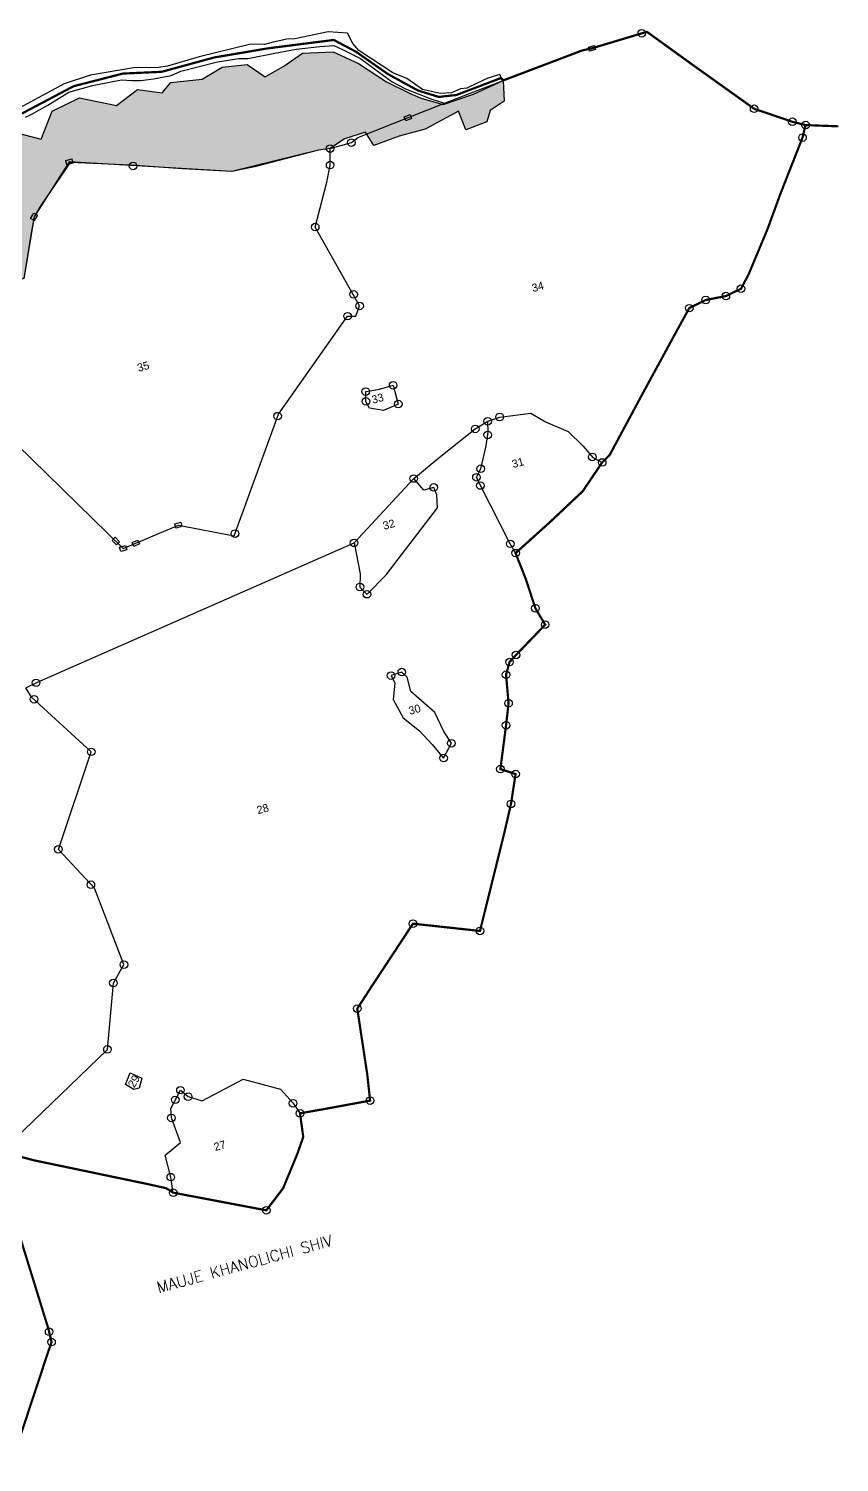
# Model space of a CAD drawing. Header units: metres. Extents: x 349190 to 354644, y 1756648 to 1760820.
# Drawn here: x 353721 to 354644, y 1759187 to 1760820 of the extents above; entities that cross this region are included whole.
import ezdxf
from ezdxf.enums import TextEntityAlignment as Align

# ---------------------------------------------------------------- set-up
doc = ezdxf.new("R2010")
doc.units = ezdxf.units.M
doc.header["$MEASUREMENT"] = 0
doc.linetypes.add('DASHDOT', pattern=[1, 0.5, -0.25, 0, -0.25])
doc.linetypes.add('DIVIDE', pattern=[1.25, 0.5, -0.25, 0, -0.25, 0, -0.25])
for name, color, linetype in [('OFF', 1, 'Continuous'), ('POLY_HATCH', 12, 'Continuous'), ('POLY_PARCEL', 6, 'Continuous'), ('POLY_WATER', 4, 'Continuous'), ('SYM_STONE', 1, 'Continuous'), ('TEXT_MAPOUT', 7, 'Continuous'), ('TEXT_PARCEL', 7, 'Continuous'), ('V_BOUND_LINE', 7, 'Continuous'), ('V_BOUND_STREAM_LINE', 7, 'DASHDOT'), ('V_DIVIDE_LINE', 7, 'DIVIDE')]:
    doc.layers.add(name, color=color, linetype=linetype)
doc.styles.get("Standard").update_dxf_attribs({"font": 'simplex.shx'})
doc.styles.add('TEXT_MAP', font='KRDEV050.TTF')

# ---------------------------------------------------------------- blocks, each defined once
blk = doc.blocks.new('STONE')
blk.add_circle((0, 0), 0.851)
blk = doc.blocks.new('STONESQUARE')
blk.add_lwpolyline([(-0.7, 0.48), (0.7, 0.48), (0.7, -0.48), (-0.7, -0.48)], close=True)

msp = doc.modelspace()

# ---------------------------------------------------------------- hatches: boundary and pattern name
at = {"layer": 'POLY_HATCH'}
h = msp.add_hatch(dxfattribs=at)
h.set_pattern_fill('ZIGZAG', color=256, scale=75.995469, angle=15.2954, style=0)
h.set_pattern_definition([(15.29535, (352880.582, 1757419.747), (6.65705, 11.668854), [9.499434, -9.499434]), (105.29535, (352889.745, 1757422.253), (-11.668854, 6.65705), [9.499434, -9.499434])])
h.paths.add_polyline_path([(354261.1, 1760761.3), (354262.1, 1760737.5), (354246.2, 1760727.2), (354242.5, 1760714.2), (354218.5, 1760705), (354210.1, 1760726.1), (354172.2, 1760705.7), (354142.4, 1760697.6), (354113.9, 1760687.1), (354104.3, 1760702.5), (354080.5, 1760694.6), (354064, 1760683.6), (354050.9, 1760681.8), (353977.8, 1760662.7), (353951.9, 1760657.4), (353896, 1760660.6), (353837.5, 1760664.8), (353768, 1760667.8), (353734.5, 1760618.6), (353726.9, 1760605.9), (353723.6, 1760587.4), (353715.4, 1760535.5), (353697.6, 1760529.7), (353668.3, 1760519.1), (353628.4, 1760499.3), (353622.7, 1760494.3), (353542.9, 1760479), (353549.5, 1760440.3), (353554.5, 1760414), (353530, 1760374.8), (353525.4, 1760366.7), (353514.2, 1760378.6), (353506.4, 1760401.2), (353488.3, 1760398.2), (353470, 1760397), (353456.6, 1760396.6), (353442.6, 1760395), (353442.5, 1760368), (353444.2, 1760342.9), (353443.5, 1760286.8), (353443.7, 1760255.3), (353441, 1760240.7), (353436, 1760227.1), (353426.1, 1760211.6), (353418.5, 1760199.6), (353405.1, 1760188.5), (353392.1, 1760173.7), (353378.9, 1760169.9), (353377.7, 1760185.6), (353357.3, 1760210.7), (353337.8, 1760305.7), (353337, 1760315.1), (353335.6, 1760356.8), (353335.9, 1760376.4), (353353.7, 1760457.7), (353357.2, 1760468.7), (353377.1, 1760486.6), (353388.3, 1760495.3), (353397.5, 1760504.3), (353420, 1760509.1), (353441, 1760507.5), (353451, 1760525), (353467.7, 1760541.8), (353495.7, 1760547), (353520.6, 1760552.2), (353530.6, 1760575.4), (353549.1, 1760588.6), (353574.3, 1760568.5), (353591.1, 1760555.1), (353634.6, 1760572.7), (353625.6, 1760596.5), (353592.1, 1760620.1), (353597.3, 1760646), (353621.3, 1760663.2), (353644.7, 1760664.7), (353659.7, 1760678.6), (353704.1, 1760702.2), (353734.9, 1760694.3), (353747.5, 1760726.4), (353778.6, 1760741.4), (353820.9, 1760732.9), (353844.7, 1760750.8), (353872.8, 1760747.1), (353882.7, 1760758.8), (353918.4, 1760762.8), (353941, 1760776.4), (353969.7, 1760779.3), (353989.9, 1760765.2), (354011.1, 1760777.5), (354032.5, 1760792.4), (354067.3, 1760793.7), (354096.4, 1760780.4), (354128.3, 1760759.6), (354155.8, 1760745.9), (354167.8, 1760741), (354192.7, 1760733.9), (354227.2, 1760745.8)])

# ---------------------------------------------------------------- linework, layer by layer
at = {"layer": 'OFF'}
msp.add_lwpolyline([(354257.2, 1760768), (354258.4, 1760764)], dxfattribs=at)
at = {"layer": 'POLY_HATCH'}
msp.add_lwpolyline([(353704.1, 1760702.2), (353734.9, 1760694.3), (353747.5, 1760726.4), (353778.6, 1760741.4), (353820.9, 1760732.9), (353844.7, 1760750.8), (353872.8, 1760747.1), (353882.7, 1760758.8), (353918.4, 1760762.8), (353941, 1760776.4), (353969.7, 1760779.3), (353989.9, 1760765.2), (354011.1, 1760777.5), (354032.5, 1760792.4), (354067.3, 1760793.7), (354096.4, 1760780.4), (354128.3, 1760759.6), (354155.8, 1760745.9), (354167.8, 1760741), (354192.7, 1760733.9), (354227.2, 1760745.8), (354261.1, 1760761.3), (354262.1, 1760737.5), (354246.2, 1760727.2), (354242.5, 1760714.2), (354218.5, 1760705), (354210.1, 1760726.1), (354172.2, 1760705.7), (354142.4, 1760697.6), (354113.9, 1760687.1), (354104.3, 1760702.5), (354080.5, 1760694.6), (354064, 1760683.6), (354050.9, 1760681.8), (353977.8, 1760662.7), (353951.9, 1760657.4), (353896, 1760660.6), (353837.5, 1760664.8), (353768, 1760667.8), (353734.5, 1760618.6), (353726.9, 1760605.9), (353723.6, 1760587.4), (353715.4, 1760535.5)], dxfattribs=at)
at = {"layer": 'POLY_PARCEL'}
for points in [[(354064, 1760683.6), (354088.2, 1760690.5), (354088.2, 1760690.5), (354095.6, 1760696.1), (354194.2, 1760735.3)], [(354064, 1760683.6), (354050.9, 1760681.8), (353951.9, 1760657.4), (353951.9, 1760657.4), (353951.9, 1760657.4), (353767, 1760668.5), (353767, 1760668.5), (353726.9, 1760605.9), (353726.9, 1760605.9), (353726.9, 1760605.9), (353715.4, 1760535.5), (353715.4, 1760535.5), (353668.3, 1760519.1), (353628.4, 1760499.3), (353622.7, 1760494.3), (353542.9, 1760479), (353554.5, 1760414), (353554.5, 1760414), (353524.6, 1760365.4), (353524.6, 1760365.4), (353524.6, 1760365.4), (353609.4, 1760293.1), (353609.4, 1760293.1), (353624.2, 1760277.4)], [(353707.5, 1760346.5), (353828.4, 1760228), (353828.4, 1760228), (353828.4, 1760228), (353828.4, 1760228), (353891.2, 1760254.6), (353954.8, 1760242.5), (353954.8, 1760242.5), (354005.1, 1760381.2), (354005.1, 1760381.2), (354005.1, 1760381.2), (354083.8, 1760492.7), (354083.8, 1760492.7), (354093.3, 1760492.5), (354097.5, 1760504.4), (354097.5, 1760504.4), (354047, 1760594.2), (354047, 1760594.2), (354060.4, 1760645.4), (354064, 1760664.8), (354064, 1760683.6)], [(354104.5, 1760406.7), (354120.2, 1760409.5), (354135.7, 1760413.9), (354141.5, 1760392.6), (354124.8, 1760385.3), (354108.7, 1760388), (354104.7, 1760395.6), (354104.5, 1760406.7)], [(354243.4, 1760372.9), (354257, 1760377.8), (354292.3, 1760382.2)], [(354292.3, 1760382.2), (354292.3, 1760382.2), (354292.3, 1760382.2), (354309.3, 1760372.2), (354309.3, 1760372.2), (354334.8, 1760361.4), (354352.1, 1760344.7), (354363.2, 1760331.5), (354373.7, 1760326)], [(354229.2, 1760364.2), (354243.4, 1760372.9)], [(354275.1, 1760222.7), (354269.1, 1760233.3), (354235.1, 1760299.7), (354235.1, 1760299.7), (354230.6, 1760309.1), (354235.5, 1760318.8), (354241.8, 1760345.1), (354241.8, 1760345.1), (354243.8, 1760360.7), (354243.4, 1760372.9)], [(354159.2, 1760307.7), (354189.9, 1760333.3), (354229.2, 1760364.2), (354229.2, 1760364.2)], [(354091.2, 1760234.4), (354098, 1760199.1), (354097.9, 1760184.1), (354105.9, 1760175.9), (354106.6, 1760176.4), (354127.9, 1760198.1), (354127.9, 1760198.1), (354186.3, 1760274.3), (354185.3, 1760289.1), (354182, 1760297.6), (354170.6, 1760294.3), (354159.2, 1760307.7)], [(354159.2, 1760307.7), (354159.2, 1760307.7), (354091.2, 1760234.4), (354091.2, 1760234.4)], [(353717.5, 1760069.4), (353730.9, 1760075.7), (353730.9, 1760075.7), (353926.5, 1760162), (353926.5, 1760162), (354091.2, 1760234.4), (354091.2, 1760234.4)], [(354193.2, 1759989.2), (354202, 1760006.1), (354193.3, 1760019.5), (354193.3, 1760019.5), (354183.3, 1760041.2), (354155.7, 1760064.9), (354151.6, 1760081.2), (354145.6, 1760087.2), (354133.3, 1760083.1), (354137.5, 1760074.4), (354137.5, 1760074.4), (354135.6, 1760056.1), (354147.2, 1760035), (354165.6, 1760020.1), (354165.6, 1760020.1), (354180.3, 1760004.5), (354193.2, 1759989.2)], [(353680.3, 1759542.8), (353680.3, 1759542.8), (353704.5, 1759555), (353704.5, 1759555), (353810.5, 1759657.3), (353810.5, 1759657.3), (353810.5, 1759657.3), (353817.3, 1759732.9), (353829.2, 1759753.8), (353829.2, 1759753.8), (353795.6, 1759841.1), (353795.6, 1759841.1), (353795.6, 1759841.1), (353754.7, 1759885.2), (353754.7, 1759885.2), (353792.1, 1759996.3), (353792.1, 1759996.3), (353792.1, 1759996.3), (353724, 1760058.7), (353724, 1760058.7), (353717.5, 1760069.4)], [(353831.2, 1759617.2), (353836.4, 1759630.6), (353849.5, 1759624.3), (353846.4, 1759613.1), (353840.6, 1759611.5), (353831.2, 1759617.2)], [(353885.4, 1759494), (353882.6, 1759511.7), (353876.3, 1759536.9), (353893.6, 1759551.1), (353893.6, 1759551.1), (353883.3, 1759579.2), (353882.8, 1759590), (353893.6, 1759610.8), (353893.6, 1759610.8), (353902.2, 1759603.4), (353918.4, 1759598.5), (353964.8, 1759623.3), (353964.8, 1759623.3), (353964.8, 1759623.3), (354007.3, 1759612), (354007.3, 1759612), (354021.8, 1759595.8), (354029.7, 1759584.4)]]:
    msp.add_lwpolyline(points, dxfattribs=at)
msp.add_lwpolyline([(354194.2, 1760735.3), (354194.2, 1760735.3), (354194.2, 1760735.3)], close=True, dxfattribs=at)
at = {"layer": 'POLY_WATER'}
for points in [[(354257.2, 1760768), (354243.4, 1760763.9), (354231.3, 1760758.1), (354219.6, 1760752.4), (354212.3, 1760751.6), (354202.3, 1760747.2), (354189.7, 1760746.3), (354169.3, 1760751.1), (354151.4, 1760763.6), (354135.5, 1760770), (354096.6, 1760795.4), (354089.8, 1760803.5), (354083.7, 1760815.1), (354061.8, 1760816.6), (354023.7, 1760808.6), (354014.7, 1760808.2), (353999.1, 1760805), (353989.1, 1760802.3), (353973.6, 1760802.6), (353914.9, 1760788.2), (353878.8, 1760777.5), (353868.5, 1760775.9), (353840.3, 1760775.7), (353791.3, 1760767.3), (353761.3, 1760757.4), (353731.6, 1760741.4), (353685.3, 1760716.4)], [(353717, 1760719.5), (353723.5, 1760722.4), (353742.8, 1760733), (353766.7, 1760748), (353793.3, 1760755.6), (353818.4, 1760760.6), (353826.8, 1760762.1), (353837.7, 1760761.3), (353848.5, 1760761.2), (353862.8, 1760763.2), (353883.1, 1760766.8), (353894, 1760771.7), (353935.6, 1760782.3), (353960.1, 1760786.3), (353970.4, 1760786.4), (354000.9, 1760792.5), (354025.4, 1760796.9), (354052.3, 1760800), (354068.2, 1760800.9), (354078.2, 1760796.4), (354098.6, 1760786.3), (354123.1, 1760768.1), (354134.7, 1760759.6), (354149.9, 1760751.9), (354178.7, 1760740.2), (354194.2, 1760735.3), (354261.1, 1760761.3)]]:
    msp.add_lwpolyline(points, dxfattribs=at)
at = {"layer": 'V_BOUND_LINE', "const_width": 2.53}
for points in [[(353699.1, 1759538.2), (353727.2, 1759530.8), (353855.3, 1759504), (353877.3, 1759499.1), (353885.4, 1759494), (353991.4, 1759473.9), (354010.5, 1759499.1), (354026.6, 1759538.1), (354033.4, 1759557.5), (354029.7, 1759584.4), (354055.2, 1759588.9), (354109.5, 1759598.9), (354106.3, 1759628.4), (354094.9, 1759703.7), (354111.1, 1759728.8), (354158.3, 1759800.5), (354234.6, 1759792.2), (354262.1, 1759903.2), (354269.9, 1759936.9), (354275.1, 1759971), (354257.8, 1759976.6), (354264.3, 1760026.6), (354267.1, 1760051.6), (354264.3, 1760084.2), (354268.2, 1760098.6), (354275.7, 1760106.7), (354308.8, 1760141.2), (354297.7, 1760159.8), (354286.8, 1760193.1), (354275.1, 1760222.7), (354315.5, 1760259.2), (354351.6, 1760293.3), (354373.7, 1760326), (354382.3, 1760334.7), (354418.9, 1760402.9), (354457.2, 1760473.4), (354472.8, 1760501.8), (354491.5, 1760511.1), (354514.5, 1760515.6), (354531.7, 1760523.9), (354540.1, 1760539.6), (354562.1, 1760592.3), (354576.3, 1760631.3), (354601.8, 1760696.2), (354605.2, 1760710.4), (354590.2, 1760714.2), (354546.7, 1760729), (354475.1, 1760780.2), (354424.6, 1760816.7), (354362.1, 1760797.9), (354350.8, 1760795.4), (354261.1, 1760761.3)], [(353701.8, 1759188), (353741, 1759306.6), (353746.8, 1759323.8), (353743.5, 1759338.1), (353680.3, 1759542.8)]]:
    msp.add_lwpolyline(points, dxfattribs=at)
at = {"layer": 'V_BOUND_STREAM_LINE', "ltscale": 10, "const_width": 2.53}
msp.add_lwpolyline([(354261.1, 1760761.3), (354258.4, 1760764), (354207.8, 1760744.7), (354187.7, 1760742.5), (354164, 1760749.8), (354129.8, 1760768.5), (354093.4, 1760794), (354068.1, 1760807.4), (353992.8, 1760797.8), (353931.8, 1760787.4), (353872.2, 1760771.1), (353828, 1760769.1), (353772, 1760754.7), (353699.7, 1760716.5)], dxfattribs=at)
at = {"layer": 'V_DIVIDE_LINE', "ltscale": 10, "const_width": 2.53}
msp.add_lwpolyline([(354605.2, 1760710.4), (354642.4, 1760709)], dxfattribs=at)

# ---------------------------------------------------------------- block references
at = {"layer": 'SYM_STONE'}
for name, p, xscale, yscale, zscale, rotation in [('STONE', (354418.8, 1760815), 5.06636463076694, 5.06636463076694, 5.06636463076694, 15.29535435398677), ('STONESQUARE', (354362.1, 1760797.9), 5.06636463076694, 5.06636463076694, 5.06636463076694, 15.29535435398677), ('STONE', (354546.7, 1760729), 5.06636463076694, 5.06636463076694, 5.06636463076694, 15.29535435398677), ('STONESQUARE', (354152.6, 1760718.8), 5.066364630766939, 5.066364630766939, 5.066364630766939, 21.67588549583018), ('STONE', (354590.2, 1760714.2), 5.06636463076694, 5.06636463076694, 5.06636463076694, 15.29535435398677), ('STONE', (354605.2, 1760710.4), 5.06636463076694, 5.06636463076694, 5.06636463076694, 15.29535435398677), ('STONE', (354088.2, 1760690.5), 5.06636463076694, 5.06636463076694, 5.06636463076694, 15.29535435398677), ('STONE', (354601.8, 1760696.2), 5.06636463076694, 5.06636463076694, 5.06636463076694, 15.29535435398677), ('STONE', (354064, 1760683.6), 5.06636463076694, 5.06636463076694, 5.06636463076694, 15.29535435398677), ('STONESQUARE', (353767, 1760668.5), 5.06636463076694, 5.06636463076694, 5.06636463076694, 15.29535435398677), ('STONE', (353839.6, 1760663.8), 5.06636463076694, 5.06636463076694, 5.06636463076694, 15.29535435398677), ('STONE', (354064, 1760664.8), 5.06636463076694, 5.06636463076694, 5.06636463076694, 15.29535435398677), ('STONESQUARE', (353726.9, 1760605.9), 5.066364630766939, 5.066364630766939, 5.066364630766939, 59.0929085005239), ('STONE', (354047, 1760594.2), 5.06636463076694, 5.06636463076694, 5.06636463076694, 15.29535435398677), ('STONE', (354531.7, 1760523.9), 5.06636463076694, 5.06636463076694, 5.06636463076694, 15.29535435398677), ('STONE', (354090.7, 1760517.5), 5.06636463076694, 5.06636463076694, 5.06636463076694, 15.29535435398677), ('STONE', (354491.5, 1760511.1), 5.06636463076694, 5.06636463076694, 5.06636463076694, 15.29535435398677), ('STONE', (354514.5, 1760515.6), 5.06636463076694, 5.06636463076694, 5.06636463076694, 15.29535435398677), ('STONE', (354083.8, 1760492.7), 5.06636463076694, 5.06636463076694, 5.06636463076694, 15.29535435398677), ('STONE', (354097.5, 1760504.4), 5.06636463076694, 5.06636463076694, 5.06636463076694, 15.29535435398677), ('STONE', (354472.8, 1760501.8), 5.06636463076694, 5.06636463076694, 5.06636463076694, 15.29535435398677), ('STONE', (354135.7, 1760413.9), 5.06636463076694, 5.06636463076694, 5.06636463076694, 15.29535435398677), ('STONE', (354104.5, 1760406.7), 5.06636463076694, 5.06636463076694, 5.06636463076694, 15.29535435398677), ('STONE', (354104.7, 1760395.6), 5.06636463076694, 5.06636463076694, 5.06636463076694, 15.29535435398677), ('STONE', (354004.2, 1760378.8), 5.06636463076694, 5.06636463076694, 5.06636463076694, 15.29535435398677), ('STONE', (354141.5, 1760392.6), 5.06636463076694, 5.06636463076694, 5.06636463076694, 15.29535435398677), ('STONE', (354257, 1760377.8), 5.06636463076694, 5.06636463076694, 5.06636463076694, 15.29535435398677), ('STONE', (354229.2, 1760364.2), 5.06636463076694, 5.06636463076694, 5.06636463076694, 15.29535435398677), ('STONE', (354243.4, 1760372.9), 5.06636463076694, 5.06636463076694, 5.06636463076694, 15.29535435398677), ('STONE', (354243.4, 1760357.4), 5.06636463076694, 5.06636463076694, 5.06636463076694, 15.29535435398677), ('STONE', (354362.5, 1760332.3), 5.06636463076694, 5.06636463076694, 5.06636463076694, 15.29535435398677), ('STONE', (354235.5, 1760318.8), 5.06636463076694, 5.06636463076694, 5.06636463076694, 15.29535435398677), ('STONE', (354373.7, 1760326), 5.06636463076694, 5.06636463076694, 5.06636463076694, 15.29535435398677), ('STONE', (354159.2, 1760307.7), 5.06636463076694, 5.06636463076694, 5.06636463076694, 15.29535435398677), ('STONE', (354182, 1760297.6), 5.06636463076694, 5.06636463076694, 5.06636463076694, 15.29535435398677), ('STONE', (354230.6, 1760309.1), 5.06636463076694, 5.06636463076694, 5.06636463076694, 15.29535435398677), ('STONE', (354235.1, 1760299.7), 5.06636463076694, 5.06636463076694, 5.06636463076694, 15.29535435398677), ('STONESQUARE', (353891.2, 1760254.6), 5.06636463076694, 5.06636463076694, 5.06636463076694, 15.29535435398677), ('STONESQUARE', (353820.1, 1760236.5), 5.066364630766939, 5.066364630766939, 5.066364630766939, 135.3301339256886), ('STONESQUARE', (353842.9, 1760234), 5.066364630766939, 5.066364630766939, 5.066364630766939, 22.9315686001509), ('STONE', (353955.7, 1760245), 5.06636463076694, 5.06636463076694, 5.06636463076694, 15.29535435398677), ('STONE', (354091.2, 1760234.4), 5.06636463076694, 5.06636463076694, 5.06636463076694, 15.29535435398677), ('STONE', (354269.1, 1760233.3), 5.06636463076694, 5.06636463076694, 5.06636463076694, 15.29535435398677), ('STONESQUARE', (353828.4, 1760228), 5.06636463076694, 5.06636463076694, 5.06636463076694, 15.29535435398677), ('STONE', (354275.1, 1760222.7), 5.06636463076694, 5.06636463076694, 5.06636463076694, 15.29535435398677), ('STONE', (354097.9, 1760184.1), 5.06636463076694, 5.06636463076694, 5.06636463076694, 15.29535435398677), ('STONE', (354105.9, 1760175.9), 5.06636463076694, 5.06636463076694, 5.06636463076694, 15.29535435398677), ('STONE', (354297.7, 1760159.8), 5.06636463076694, 5.06636463076694, 5.06636463076694, 15.29535435398677), ('STONE', (354308.8, 1760141.2), 5.06636463076694, 5.06636463076694, 5.06636463076694, 15.29535435398677), ('STONE', (354275.7, 1760106.7), 5.06636463076694, 5.06636463076694, 5.06636463076694, 15.29535435398677), ('STONE', (354133.3, 1760083.1), 5.06636463076694, 5.06636463076694, 5.06636463076694, 15.29535435398677), ('STONE', (354145.6, 1760087.2), 5.06636463076694, 5.06636463076694, 5.06636463076694, 15.29535435398677), ('STONE', (354264.3, 1760084.2), 5.06636463076694, 5.06636463076694, 5.06636463076694, 15.29535435398677), ('STONE', (354268.2, 1760098.6), 5.06636463076694, 5.06636463076694, 5.06636463076694, 15.29535435398677), ('STONE', (353729.2, 1760074.9), 5.06636463076694, 5.06636463076694, 5.06636463076694, 15.29535435398677), ('STONE', (353726.9, 1760056.2), 5.06636463076694, 5.06636463076694, 5.06636463076694, 15.29535435398677), ('STONE', (354267.1, 1760051.6), 5.06636463076694, 5.06636463076694, 5.06636463076694, 15.29535435398677), ('STONE', (354264.3, 1760026.6), 5.06636463076694, 5.06636463076694, 5.06636463076694, 15.29535435398677), ('STONE', (354202, 1760006.1), 5.06636463076694, 5.06636463076694, 5.06636463076694, 15.29535435398677), ('STONE', (353792.1, 1759996.3), 5.06636463076694, 5.06636463076694, 5.06636463076694, 15.29535435398677), ('STONE', (354193.2, 1759989.2), 5.06636463076694, 5.06636463076694, 5.06636463076694, 15.29535435398677), ('STONE', (354257.8, 1759976.6), 5.06636463076694, 5.06636463076694, 5.06636463076694, 15.29535435398677), ('STONE', (354275.1, 1759971), 5.06636463076694, 5.06636463076694, 5.06636463076694, 15.29535435398677), ('STONE', (354269.9, 1759936.9), 5.06636463076694, 5.06636463076694, 5.06636463076694, 15.29535435398677), ('STONE', (353754.7, 1759885.2), 5.06636463076694, 5.06636463076694, 5.06636463076694, 15.29535435398677), ('STONE', (353791.6, 1759844.9), 5.06636463076694, 5.06636463076694, 5.06636463076694, 15.29535435398677), ('STONE', (354158.3, 1759800.5), 5.06636463076694, 5.06636463076694, 5.06636463076694, 15.29535435398677), ('STONE', (354234.6, 1759792.2), 5.06636463076694, 5.06636463076694, 5.06636463076694, 15.29535435398677), ('STONE', (353829.2, 1759753.8), 5.06636463076694, 5.06636463076694, 5.06636463076694, 15.29535435398677), ('STONE', (353817.3, 1759732.9), 5.06636463076694, 5.06636463076694, 5.06636463076694, 15.29535435398677), ('STONE', (354094.9, 1759703.7), 5.06636463076694, 5.06636463076694, 5.06636463076694, 15.29535435398677), ('STONE', (353810.5, 1759657.3), 5.06636463076694, 5.06636463076694, 5.06636463076694, 15.29535435398677), ('STONE', (353893.6, 1759610.8), 5.06636463076694, 5.06636463076694, 5.06636463076694, 15.29535435398677), ('STONE', (353887.7, 1759599.8), 5.06636463076694, 5.06636463076694, 5.06636463076694, 15.29535435398677), ('STONE', (353902.2, 1759603.4), 5.06636463076694, 5.06636463076694, 5.06636463076694, 15.29535435398677), ('STONE', (354021.8, 1759595.8), 5.06636463076694, 5.06636463076694, 5.06636463076694, 15.29535435398677), ('STONE', (354109.5, 1759598.9), 5.06636463076694, 5.06636463076694, 5.06636463076694, 15.29535435398677), ('STONE', (353883.3, 1759579.2), 5.06636463076694, 5.06636463076694, 5.06636463076694, 15.29535435398677), ('STONE', (354029.7, 1759584.4), 5.06636463076694, 5.06636463076694, 5.06636463076694, 15.29535435398677), ('STONE', (353882.6, 1759511.7), 5.06636463076694, 5.06636463076694, 5.06636463076694, 15.29535435398677), ('STONE', (353885.4, 1759494), 5.06636463076694, 5.06636463076694, 5.06636463076694, 15.29535435398677), ('STONE', (353991.4, 1759473.9), 5.06636463076694, 5.06636463076694, 5.06636463076694, 15.29535435398677), ('STONE', (353744.1, 1759335.5), 5.06636463076694, 5.06636463076694, 5.06636463076694, 15.29535435398677), ('STONE', (353746.8, 1759323.8), 5.06636463076694, 5.06636463076694, 5.06636463076694, 15.29535435398677)]:
    msp.add_blockref(name, p, dxfattribs=dict(at, xscale=xscale, yscale=yscale, zscale=zscale, rotation=rotation))

# ---------------------------------------------------------------- texts
at = {"layer": 'TEXT_MAPOUT'}
msp.add_text('MAUJE KHANOLICHI SHIV', height=12.666, rotation=15.2954, dxfattribs=at).set_placement((353868.8, 1759379.5))
at = {"layer": 'TEXT_PARCEL', "style": 'TEXT_MAP'}
for s, p in [('34', (354295, 1760520)), ('35', (353845.9, 1760429.2)), ('33', (354112.7, 1760392.8)), ('31', (354272.4, 1760319.5)), ('32', (354125.5, 1760249.2)), ('30', (354154.8, 1760038.4)), ('28', (353981.9, 1759925.1)), ('27', (353933.1, 1759541.4))]:
    msp.add_text(s, height=9.12, rotation=15.2954, dxfattribs=at).set_placement(p)
msp.add_text('29', height=9.12, rotation=59.4069, dxfattribs=at).set_placement((353840.5, 1759621), align=Align.MIDDLE)

doc.saveas('drawing.dxf')
